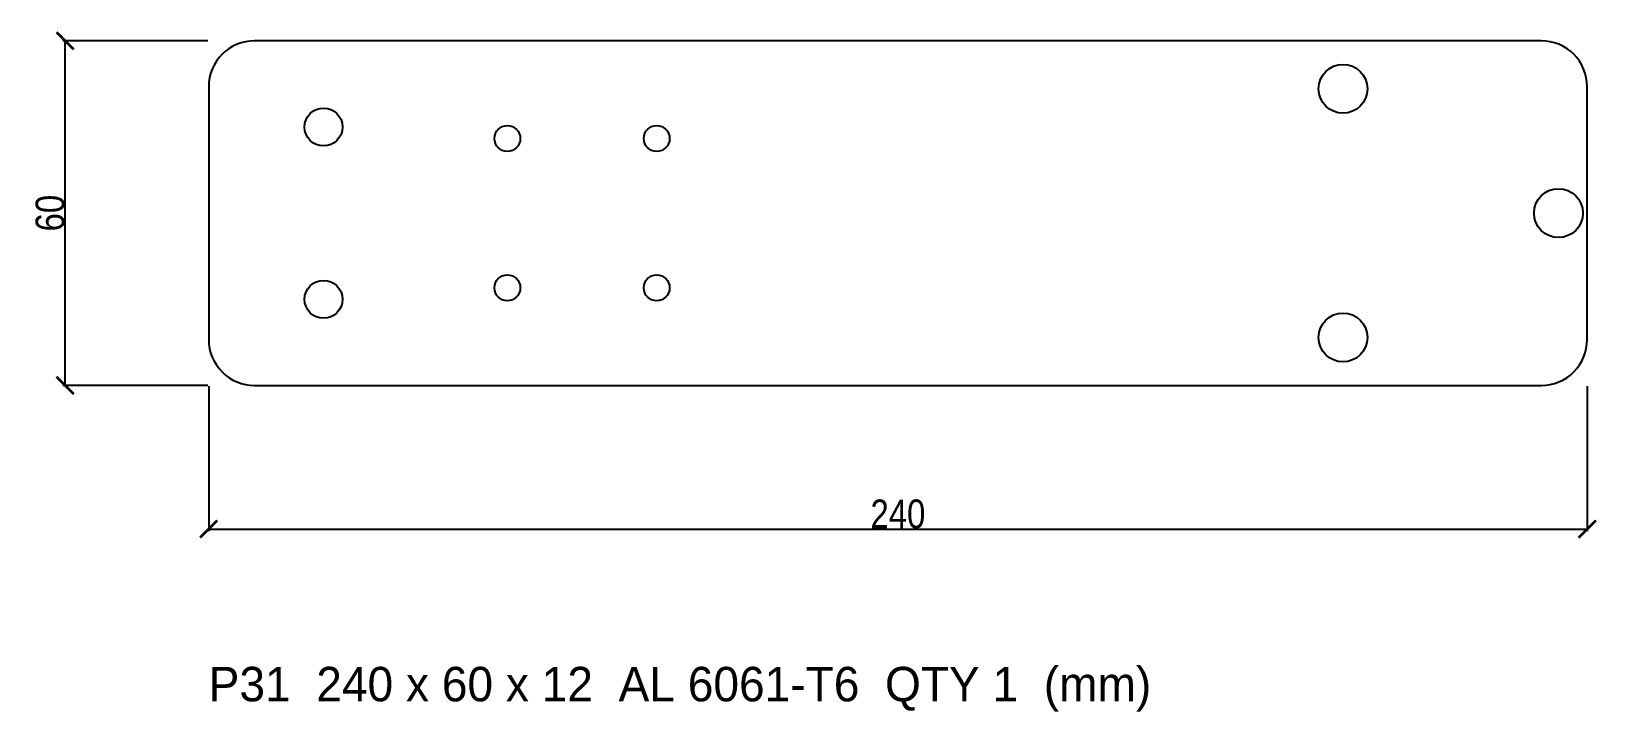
# Model space of a CAD drawing. Header units: millimetres. Extents: x -151 to 122, y -87 to 32.
import ezdxf

# ---------------------------------------------------------------- set-up
doc = ezdxf.new("R2010")
doc.units = ezdxf.units.MM
for name, color, linetype in [('CUT', 7, 'Continuous'), ('DIM', 5, 'Continuous'), ('HOLES', 1, 'Continuous'), ('TEXT', 3, 'Continuous')]:
    doc.layers.add(name, color=color, linetype=linetype)
doc.styles.add('OpenSansCondensed-Light', font='OpenSansCondensed-Light.ttf')
doc.dimstyles.new('EZDXF', dxfattribs={"dimtxt": 0.25, "dimasz": 0.175, "dimexe": 0.375, "dimexo": 0.125, "dimgap": 0.1, "dimtad": 1, "dimlfac": 100, "dimzin": 12, "dimdsep": 46, "dimtxsty": 'OpenSansCondensed-Light', "dimblk": 'ARCHTICK', "dimcen": 2.5, "dimazin": 3, "dimtfac": 0.5, "dimtmove": 2, "dimatfit": 3})

# ---------------------------------------------------------------- blocks, each defined once
blk = doc.blocks.new('_ARCHTICK')
at = {"color": 0, "linetype": 'BYBLOCK', "const_width": 0.15}
blk.add_lwpolyline([(-0.5, -0.5), (0.5, 0.5)], dxfattribs=at)

msp = doc.modelspace()

# ---------------------------------------------------------------- linework, layer by layer
at = {"layer": 'CUT'}
msp.add_lwpolyline([(-112, -30), (112, -30, 0.414214), (120, -22), (120, 22, 0.414214), (112, 30), (-112, 30, 0.414214), (-120, 22), (-120, -22, 0.414214)], format="xyb", close=True, dxfattribs=at)
at = {"layer": 'HOLES'}
for centre, radius in [((77.5, 21.65), 4.25), ((-100, 15), 3.3), ((-68, 13), 2.25), ((-42, 13), 2.25), ((115, 0), 4.25), ((-68, -13), 2.25), ((-42, -13), 2.25), ((-100, -15), 3.3), ((77.5, -21.65), 4.25)]:
    msp.add_circle(centre, radius, dxfattribs=at)

# ---------------------------------------------------------------- texts
at = {"layer": 'TEXT'}
msp.add_text('P31  240 x 60 x 12  AL 6061-T6  QTY 1  (mm)', height=6, dxfattribs=at).set_placement((-120, -85))

# ---------------------------------------------------------------- dimensions: what is measured, and where the dimension line sits
at = {"layer": 'DIM'}
msp.add_linear_dim(base=(-145, -30), p1=(-120, -30), p2=(-120, 30), angle=90, dimstyle='EZDXF', override={"dimtxt": 5, "dimasz": 3, "dimdec": 1, "dimlfac": 1, "dimzin": 8}, dxfattribs=at).render()
msp.add_linear_dim(base=(-120, -55), p1=(-120, -30), p2=(120, -30), dimstyle='EZDXF', override={"dimtxt": 5, "dimasz": 3, "dimdec": 1, "dimlfac": 1, "dimzin": 8}, dxfattribs=at).render()

doc.saveas('drawing.dxf')
